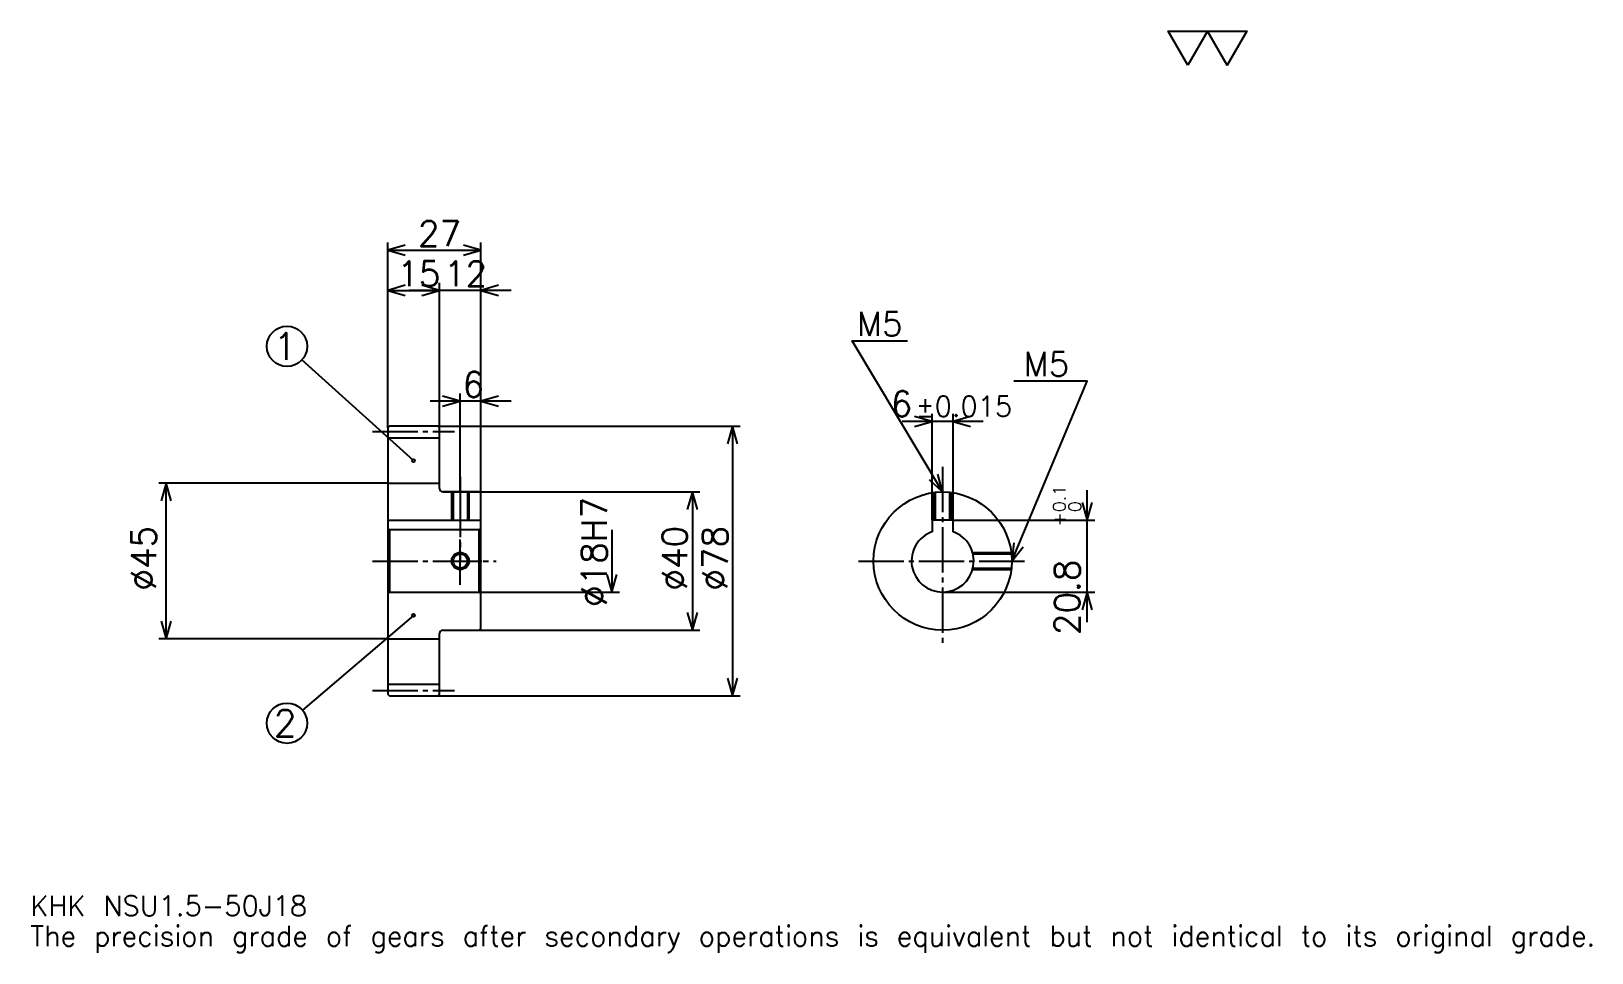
# Model space of a CAD drawing. Extents: x 15 to 466, y 5 to 272.
import ezdxf

# ---------------------------------------------------------------- set-up
doc = ezdxf.new("R2010")
doc.units = 0
doc.linetypes.add('DASHDOT', pattern=[17.478262, 13.108696, -1.456522, 1.456522, -1.456522])
doc.layers.get('0').update_dxf_attribs({"linetype": 'CONTINUOUS'})
doc.layers.add('DASHDOT', color=6, linetype='DASHDOT')
doc.styles.add('KANJI', font='TXT', dxfattribs={"bigfont": 'BIGFONT'})

msp = doc.modelspace()

# ---------------------------------------------------------------- linework, layer by layer
at = {"color": 5}
for p, q in [((117.978264, 157.706512), (117.978264, 210.869553)), ((117.978264, 208.684769), (144.978271, 208.684769)), ((144.978271, 157.706512), (144.978271, 210.869553)), ((132.978271, 157.706512), (132.978271, 199.217377)), ((117.978264, 197.032593), (132.978271, 197.032593)), ((153.717392, 197.032593), (124.239136, 197.032593)), ((125.478264, 147.769012), (93.172417, 176.932953)), ((138.978271, 157.706512), (138.978271, 167.173904)), ((153.717392, 164.98912), (130.239136, 164.98912)), ((290.32608, 159.097809), (266.847809, 159.097809)), ((275.586945, 130.506516), (275.586945, 161.282593)), ((281.586945, 130.506516), (281.586945, 161.282593)), ((117.978264, 157.206512), (117.978264, 157.706512)), ((132.478271, 157.706512), (144.978271, 157.706512)), ((132.978271, 157.206512), (132.978271, 157.706512)), ((138.978271, 138.706512), (138.978271, 157.706512)), ((138.978271, 138.706512), (138.978271, 157.706512)), ((144.978271, 157.706512), (219.989136, 157.706512)), ((144.978271, 138.206512), (144.978271, 157.706512)), ((217.804352, 157.706512), (217.804352, 79.706512)), ((117.978264, 141.206512), (51.70652, 141.206512)), ((53.891304, 96.206512), (53.891304, 141.206512)), ((133.978271, 138.706512), (144.978271, 138.706512)), ((144.978271, 138.706512), (208.33696, 138.706512)), ((206.152176, 138.706512), (206.152176, 98.706512)), ((320.434784, 100.967384), (320.434784, 139.245636)), ((182.847839, 127.706512), (182.847839, 109.706512)), ((281.586945, 130.506516), (322.619568, 130.506516)), ((144.978271, 109.706512), (185.032623, 109.706512)), ((278.586945, 109.706512), (322.619568, 109.706512)), ((125.478264, 102.956512), (93.284286, 75.552467)), ((117.978264, 96.206512), (51.70652, 96.206512)), ((133.978271, 98.706512), (144.978271, 98.706512)), ((144.978271, 98.706512), (208.33696, 98.706512)), ((132.478271, 79.706512), (144.978271, 79.706512)), ((144.978271, 79.706512), (219.989136, 79.706512))]:
    msp.add_line(p, q, dxfattribs=at)
at = {"color": 4}
for p, q in [((117.978264, 154.331512), (132.978271, 154.331512)), ((117.978264, 141.206512), (132.978271, 141.206512)), ((117.978264, 130.506516), (144.978271, 130.506516)), ((118.478264, 127.706512), (118.478264, 109.706512)), ((144.478271, 127.706512), (144.978271, 128.206512)), ((144.478271, 109.706512), (144.978271, 109.206512)), ((117.978264, 96.206512), (132.978271, 96.206512)), ((117.978264, 83.081512), (132.978271, 83.081512))]:
    msp.add_line(p, q, dxfattribs=at)
at = {"color": 7}
msp.add_lwpolyline([(349.565216, 262.17392), (343.884796, 272.02002), (366.606506, 272.02002), (360.926086, 262.17392), (355.245636, 272.02002), (349.565216, 262.17392)], dxfattribs=at)
at = {"color": 5}
for points in [[(123.076088, 210.141296), (117.978264, 208.684769), (123.076088, 207.228241)], [(139.880432, 207.228241), (144.978271, 208.684769), (139.880432, 210.141296)], [(123.076088, 198.48912), (117.978264, 197.032593), (123.076088, 195.57608)], [(127.88044, 195.57608), (132.978271, 197.032593), (127.88044, 198.48912)], [(127.88044, 195.57608), (132.978271, 197.032593), (127.88044, 198.48912)], [(150.07608, 198.48912), (144.978271, 197.032593), (150.07608, 195.57608)], [(278.586945, 138.706512), (252.369568, 182.402161), (268.391296, 182.402161)], [(298.586945, 118.706512), (320.434784, 170.75), (299.169586, 170.75)], [(133.880432, 163.532593), (138.978271, 164.98912), (133.880432, 166.445648)], [(150.07608, 166.445648), (144.978271, 164.98912), (150.07608, 163.532593)], [(270.489136, 157.641296), (275.586945, 159.097809), (270.489136, 160.554337)], [(286.684784, 160.554337), (281.586945, 159.097809), (286.684784, 157.641296)], [(219.260864, 152.608688), (217.804352, 157.706512), (216.347839, 152.608688)], [(55.347824, 136.108688), (53.891304, 141.206512), (52.434784, 136.108688)], [(274.715179, 142.328491), (278.586945, 138.706512), (277.213104, 143.82724)], [(207.608704, 133.608688), (206.152176, 138.706512), (204.695648, 133.608688)], [(318.978241, 135.60434), (320.434784, 130.506516), (321.891296, 135.60434)], [(299.217224, 123.970734), (298.586945, 118.706512), (301.903168, 122.84317)], [(181.391312, 114.804337), (182.847839, 109.706512), (184.304352, 114.804337)], [(321.891296, 104.608688), (320.434784, 109.706512), (318.978241, 104.608688)], [(52.434784, 101.304337), (53.891304, 96.206512), (55.347824, 101.304337)], [(204.695648, 103.804337), (206.152176, 98.706512), (207.608704, 103.804337)], [(216.347839, 84.804337), (217.804352, 79.706512), (219.260864, 84.804337)]]:
    msp.add_lwpolyline(points, dxfattribs=at)
at = {"color": 4}
for points in [[(132.978271, 139.706512), (132.978271, 157.206512), (132.478271, 157.706512), (118.478264, 157.706512), (117.978264, 157.206512), (117.978264, 109.206512)], [(133.978271, 98.706512), (144.478271, 98.706512), (144.978271, 99.206512), (144.978271, 138.206512), (144.478271, 138.706512), (133.978271, 138.706512)], [(136.478271, 138.706512), (136.478271, 130.506516)], [(136.913269, 138.706512), (136.913269, 130.506516)], [(141.043259, 138.706512), (141.043259, 130.506516)], [(141.478271, 138.706512), (141.478271, 130.506516)], [(276.086945, 130.506516), (276.086945, 138.549652)], [(276.521942, 130.506516), (276.521942, 138.599625)], [(280.651947, 130.506516), (280.651947, 138.599625)], [(281.086945, 130.506516), (281.086945, 138.549652)], [(117.978264, 109.206512), (118.478264, 109.706512), (144.478271, 109.706512), (144.478271, 127.706512), (118.478264, 127.706512), (117.978264, 128.206512)], [(281.586945, 127.191795), (281.586945, 130.506516), (275.586945, 130.506516), (275.586945, 127.191795)], [(287.232758, 121.206512), (298.430084, 121.206512)], [(287.346863, 120.771515), (298.480072, 120.771515)], [(287.232758, 116.206512), (298.430084, 116.206512)], [(287.346863, 116.64151), (298.480072, 116.64151)], [(117.978264, 109.206512), (117.978264, 80.206512), (118.478264, 79.706512), (132.478271, 79.706512), (132.978271, 80.206512), (132.978271, 97.706512)]]:
    msp.add_lwpolyline(points, dxfattribs=at)
at = {"color": 5}
for centre, radius in [((88.847832, 180.836945), 5.826087), ((125.478264, 147.769012), 0.436957), ((125.478264, 102.956512), 0.436957), ((88.847832, 71.776077), 5.826087)]:
    msp.add_circle(centre, radius, dxfattribs=at)
at = {"color": 4}
for centre, radius in [((278.586945, 118.706512), 20), ((138.978271, 118.706512), 2.065)]:
    msp.add_circle(centre, radius, dxfattribs=at)
at = {"color": 7}
msp.add_circle((138.978271, 118.706512), 2.5, dxfattribs=at)
at = {"color": 4}
for centre, radius, start, end in [((133.978271, 139.706512), 1, 180, 270), ((278.586945, 118.706512), 9, 109.47122094, 70.52877906), ((133.978271, 97.706512), 1, 90, 180)]:
    msp.add_arc(centre, radius, start, end, dxfattribs=at)
at = {"layer": 'DASHDOT', "color": 7}
for p, q in [((113.608696, 156.206512), (137.347824, 156.206512)), ((278.586945, 145.98912), (278.586945, 94.336945)), ((138.978271, 138.706512), (138.978271, 118.706512)), ((113.608696, 118.706512), (149.347824, 118.706512)), ((254.217407, 118.706512), (302.956512, 118.706512)), ((113.608696, 81.206512), (137.347824, 81.206512))]:
    msp.add_line(p, q, dxfattribs=at)
for points in [[(138.978271, 143.07608), (138.978271, 126.136948)], [(138.978271, 111.836945), (138.978271, 125.57608)], [(132.108704, 118.706512), (145.847824, 118.706512)]]:
    msp.add_lwpolyline(points, dxfattribs=at)

# ---------------------------------------------------------------- texts
at = {"color": 7, "style": 'KANJI'}
for s, height, p in [('27', 7.282609, (126.744568, 209.849976)), ('15', 7.282609, (120.744568, 198.197815)), ('12', 7.282609, (134.244568, 198.197815)), ('M5', 6.991305, (253.82608, 183.858688)), ('1', 7.768116, (84.963776, 176.952896)), ('M5', 6.991305, (302.082611, 172.206512)), ('6', 7.282609, (139.61142, 166.154343)), ('6', 7.282609, (263.554199, 160.554337)), ('%%p0.015', 5.826087, (270.763092, 160.554337)), ('2', 7.768116, (84.963776, 67.892021)), ('KHK NSU1.5-50J18', 5.826087, (14.565217, 16.02174)), ('The precision grade of gears after secondary operations is equivalent but not identical to its original grade.', 5.826087, (14.565217, 7.282609))]:
    msp.add_text(s, height=height, dxfattribs=at).set_placement(p)
for s, height, p in [('%%c18H7', 7.282609, (181.391312, 105.415756)), ('0.1', 3.641304, (314.171722, 132.861465)), ('0', 3.641304, (318.686951, 132.861465)), ('+', 3.641304, (314.171722, 128.783203)), ('%%c45', 7.282609, (50.978264, 110.149445)), ('%%c40', 7.282609, (204.695648, 110.149445)), ('%%c78', 7.282609, (216.347839, 110.149445)), ('20.8', 7.282609, (318.25, 97.261185))]:
    msp.add_text(s, height=height, rotation=90, dxfattribs=at).set_placement(p)

doc.saveas('drawing.dxf')
